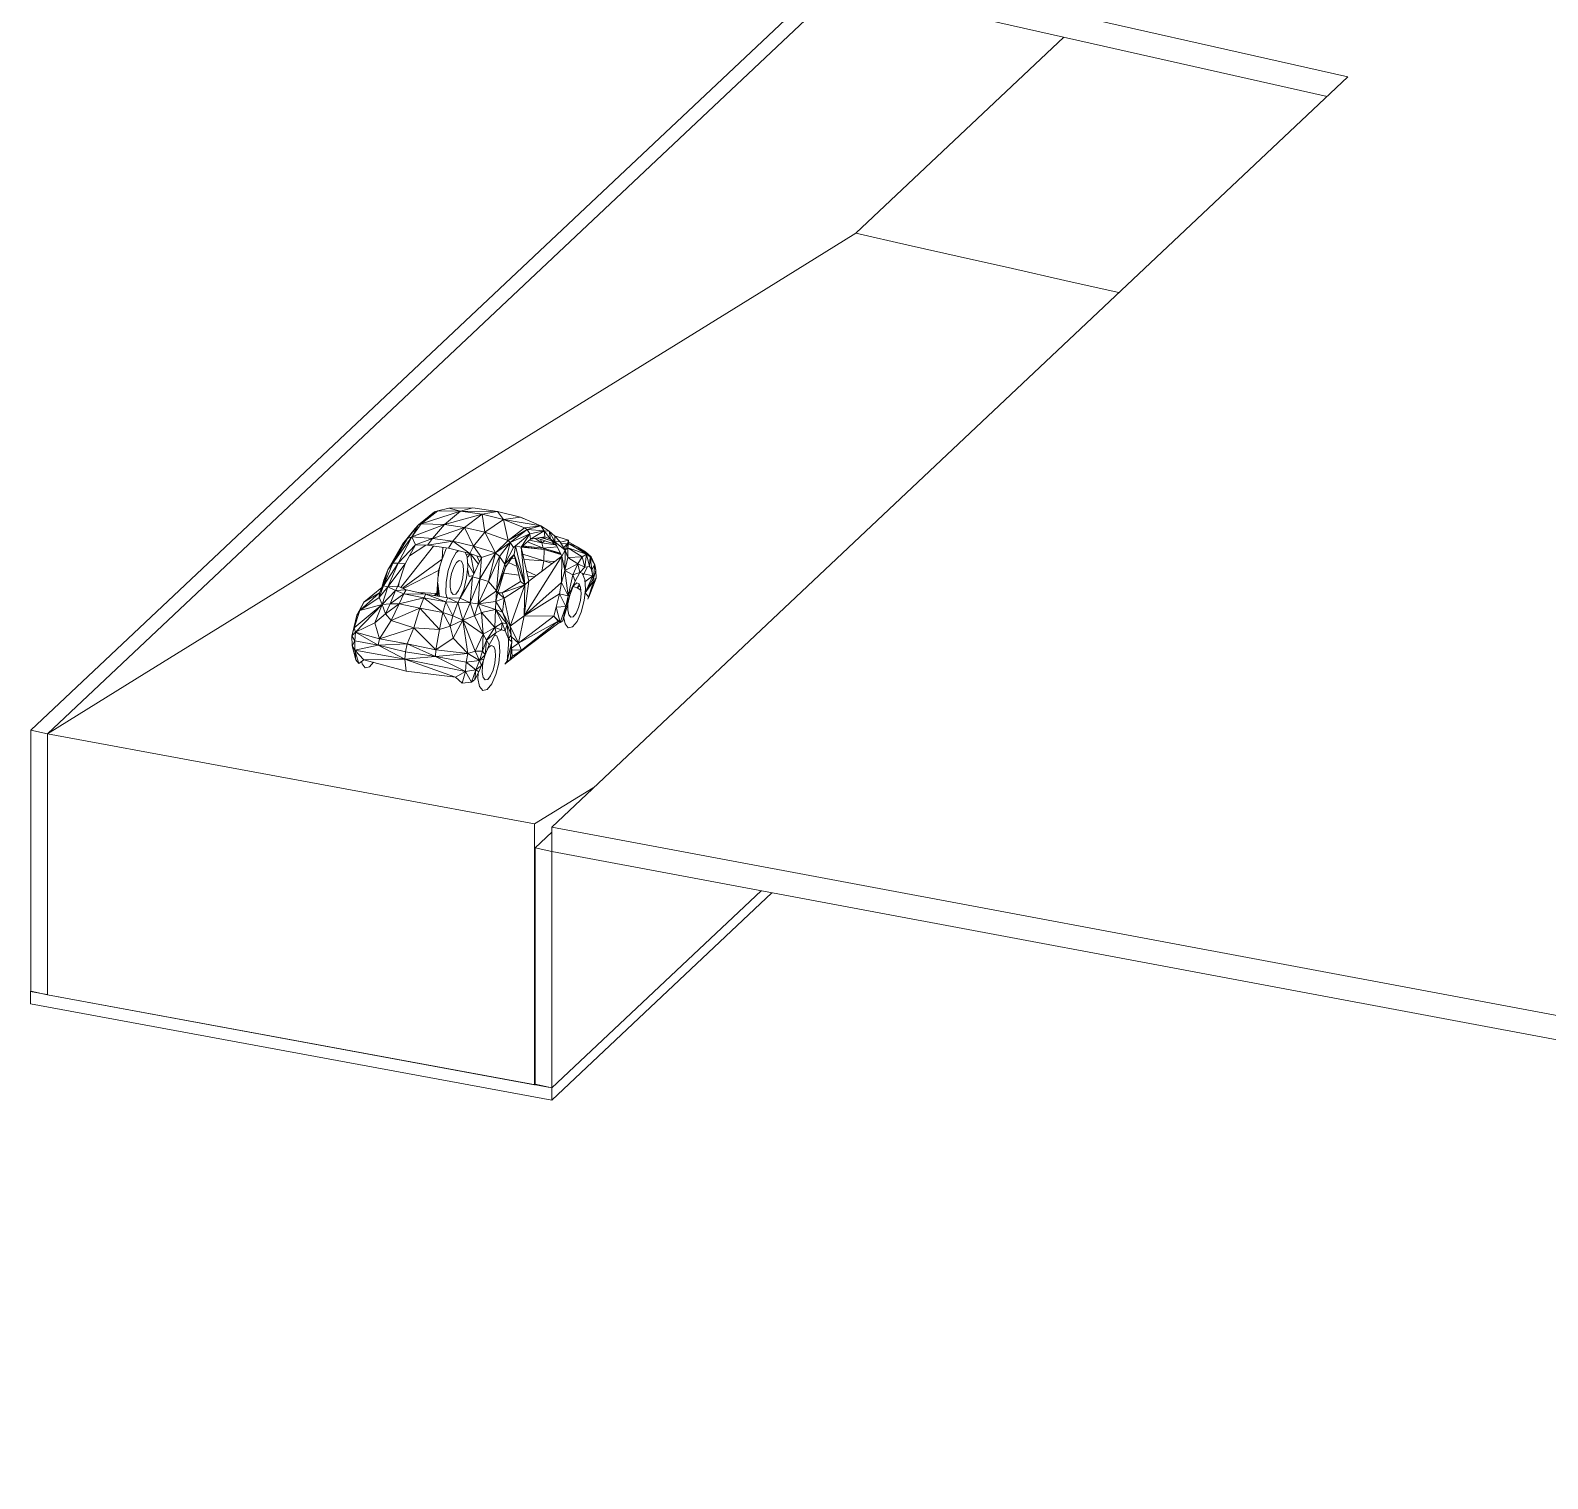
# Model space of a CAD drawing. Header units: millimetres. Extents: x -37866 to 44733, y -22737 to 33386.
# Drawn here: x -37866 to -21357, y -22737 to -6977 of the extents above; entities that cross this region are included whole.
import ezdxf

# ---------------------------------------------------------------- set-up
doc = ezdxf.new("R2010")
doc.units = ezdxf.units.MM
for name, color, linetype, lineweight in [('A-DETL-GENF', 92, 'Continuous', 9), ('A-FLOR', 192, 'Continuous', 9), ('A-FLOR-LEVL', 51, 'Continuous', 9), ('A-WALL', 113, 'Continuous', 9), ('S-FNDN', 32, 'Continuous', 9)]:
    doc.layers.add(name, color=color, linetype=linetype, lineweight=lineweight)

# ---------------------------------------------------------------- blocks, each defined once
blk = doc.blocks.new('坡道 - 坡道-134946-_3D_')
at = {"layer": 'A-FLOR-LEVL'}
for p, q in [((-32380, -15612), (-37680, -14633)), ((-37680, -14633), (-37680, -17472)), ((-32380, -15612), (-31742, -15221)), ((-32380, -18452), (-32380, -15612)), ((-37680, -17472), (-32380, -18452)), ((-32374, -18445), (-32380, -18452))]:
    blk.add_line(p, q, dxfattribs=at)
for points in [[(-28884, -9185, 0), (-29861, -9789, 0), (-30839, -10394, 0), (-31816, -10999, 0), (-32793, -11604, 0), (-33771, -12209, 0), (-34748, -12815, 0), (-35725, -13420, 0), (-36703, -14026, 0), (-37680, -14633, 0)], [(-26022, -9831, 0), (-26043, -9826, 0), (-26612, -9698, 0), (-27180, -9570, 0), (-27748, -9441, 0), (-28316, -9313, 0), (-28884, -9185, 0)]]:
    blk.add_polyline3d(points, dxfattribs=at)
blk = doc.blocks.new('RPC Beetle - RPC Beetle-255164-_3D_')
at = {"layer": 'A-DETL-GENF'}
for p, q in [((-33644, -12357), (-33469, -12216)), ((-33615, -12345), (-33434, -12207)), ((-33186, -12209), (-33615, -12345)), ((-33615, -12345), (-33469, -12216)), ((-33434, -12207), (-33469, -12216)), ((-33434, -12207), (-33312, -12176)), ((-33186, -12209), (-33434, -12207)), ((-33360, -12354), (-33186, -12209)), ((-33053, -12174), (-33312, -12176)), ((-33186, -12209), (-33312, -12176)), ((-33186, -12209), (-33053, -12174)), ((-32949, -12240), (-33186, -12209)), ((-32782, -12214), (-33186, -12209)), ((-32782, -12214), (-33053, -12174)), ((-32949, -12240), (-32782, -12214)), ((-32782, -12214), (-32532, -12275)), ((-32782, -12214), (-32718, -12299)), ((-33644, -12357), (-33818, -12569)), ((-33762, -12508), (-33644, -12357)), ((-33717, -12487), (-33615, -12345)), ((-33360, -12354), (-33717, -12487)), ((-33717, -12487), (-33644, -12357)), ((-33644, -12357), (-33681, -12398)), ((-33615, -12345), (-33644, -12357)), ((-33360, -12354), (-33615, -12345)), ((-33489, -12505), (-33360, -12354)), ((-32949, -12240), (-33360, -12354)), ((-33142, -12386), (-33360, -12354)), ((-33142, -12386), (-32949, -12240)), ((-32949, -12240), (-32923, -12438)), ((-32949, -12240), (-32718, -12299)), ((-32923, -12438), (-32718, -12299)), ((-32718, -12299), (-32532, -12275)), ((-32718, -12299), (-32669, -12528)), ((-32718, -12299), (-32490, -12389)), ((-32718, -12299), (-32311, -12369)), ((-32532, -12275), (-32408, -12330)), ((-32532, -12275), (-32311, -12369)), ((-32532, -12275), (-32503, -12287)), ((-32490, -12389), (-32311, -12369)), ((-32461, -12410), (-32311, -12369)), ((-32311, -12369), (-32220, -12425)), ((-32311, -12369), (-32274, -12423)), ((-33762, -12508), (-33976, -12848)), ((-33717, -12487), (-33922, -12775)), ((-33762, -12508), (-33922, -12775)), ((-33865, -12775), (-33717, -12487)), ((-33818, -12569), (-33681, -12398)), ((-33762, -12508), (-33818, -12569)), ((-33717, -12487), (-33762, -12508)), ((-33489, -12505), (-33717, -12487)), ((-33677, -12575), (-33717, -12487)), ((-33489, -12505), (-33677, -12575)), ((-33545, -12580), (-33489, -12505)), ((-33271, -12537), (-33545, -12580)), ((-33142, -12386), (-33489, -12505)), ((-33271, -12537), (-33489, -12505)), ((-33316, -12611), (-33271, -12537)), ((-33271, -12537), (-33142, -12386)), ((-33271, -12537), (-33085, -12668)), ((-33271, -12537), (-33046, -12591)), ((-33142, -12386), (-33046, -12591)), ((-33142, -12386), (-32923, -12438)), ((-33046, -12591), (-32923, -12438)), ((-32923, -12438), (-32806, -12663)), ((-32923, -12438), (-32669, -12528)), ((-32806, -12663), (-32669, -12528)), ((-32669, -12528), (-32490, -12389)), ((-32669, -12528), (-32461, -12410)), ((-32669, -12528), (-32644, -12550)), ((-32644, -12550), (-32461, -12410)), ((-32644, -12550), (-32433, -12455)), ((-32433, -12455), (-32587, -12585)), ((-32526, -12599), (-32433, -12455)), ((-32526, -12599), (-32423, -12514)), ((-32490, -12389), (-32461, -12410)), ((-32461, -12410), (-32433, -12455)), ((-32461, -12410), (-32274, -12423)), ((-32287, -12612), (-32456, -12541)), ((-32301, -12554), (-32434, -12523)), ((-32433, -12455), (-32274, -12423)), ((-32423, -12514), (-32433, -12455)), ((-32423, -12514), (-32274, -12423)), ((-32423, -12514), (-32268, -12488)), ((-32301, -12554), (-32373, -12506)), ((-32351, -12502), (-32172, -12566)), ((-32301, -12554), (-32317, -12514)), ((-32315, -12496), (-32193, -12530)), ((-32307, -12495), (-32193, -12530)), ((-32301, -12554), (-32270, -12531)), ((-32289, -12492), (-32262, -12509)), ((-32268, -12488), (-32274, -12423)), ((-32274, -12423), (-32220, -12425)), ((-32274, -12423), (-32206, -12512)), ((-32268, -12488), (-32206, -12512)), ((-32220, -12425), (-32159, -12482)), ((-32220, -12425), (-32206, -12512)), ((-32220, -12425), (-32161, -12544)), ((-32206, -12512), (-32161, -12544)), ((-32160, -12545), (-32193, -12530)), ((-32172, -12566), (-32193, -12530)), ((-32154, -12558), (-32193, -12530)), ((-32162, -12479), (-32011, -12526)), ((-32162, -12479), (-32011, -12526)), ((-32159, -12482), (-32161, -12544)), ((-32161, -12544), (-32104, -12540)), ((-32161, -12544), (-32083, -12698)), ((-32161, -12544), (-32046, -12632)), ((-32159, -12482), (-32104, -12540)), ((-32104, -12540), (-32046, -12632)), ((-32099, -12548), (-32011, -12526)), ((-32011, -12526), (-32021, -12560)), ((-32011, -12526), (-32011, -12560)), ((-32011, -12543), (-31915, -12598)), ((-33818, -12569), (-33976, -12848)), ((-33677, -12575), (-33865, -12775)), ((-33479, -12589), (-33834, -13038)), ((-33677, -12575), (-33789, -12781)), ((-33742, -12695), (-33565, -12579)), ((-33545, -12580), (-33677, -12575)), ((-33316, -12611), (-33545, -12580)), ((-33379, -12602), (-33387, -12733)), ((-33338, -12608), (-33387, -12733)), ((-33342, -12619), (-33337, -12608)), ((-33316, -12611), (-33085, -12668)), ((-33232, -12658), (-33280, -12741)), ((-33205, -12638), (-33232, -12658)), ((-33114, -12705), (-33134, -12656)), ((-33127, -12658), (-33131, -12664)), ((-33076, -12674), (-33124, -12679)), ((-33106, -12810), (-33114, -12705)), ((-33076, -12674), (-33113, -12713)), ((-33085, -12668), (-33046, -12591)), ((-33085, -12668), (-32957, -12714)), ((-33076, -12674), (-33076, -12671)), ((-33073, -12672), (-33076, -12674)), ((-32991, -12787), (-33076, -12674)), ((-33038, -12884), (-33076, -12674)), ((-33046, -12591), (-32957, -12714)), ((-33046, -12591), (-32806, -12663)), ((-32978, -12759), (-33010, -12695)), ((-32975, -12946), (-32806, -12663)), ((-32957, -12714), (-32806, -12663)), ((-32806, -12663), (-32882, -12975)), ((-32763, -12701), (-32882, -12975)), ((-32806, -12663), (-32644, -12550)), ((-32806, -12663), (-32763, -12701)), ((-32763, -12701), (-32796, -13076)), ((-32763, -12701), (-32644, -12550)), ((-32763, -12701), (-32705, -12784)), ((-32644, -12550), (-32705, -12784)), ((-32705, -12784), (-32610, -12605)), ((-32705, -12784), (-32601, -12679)), ((-32697, -12820), (-32601, -12679)), ((-32644, -12550), (-32610, -12605)), ((-32610, -12605), (-32587, -12585)), ((-32601, -12679), (-32587, -12585)), ((-32601, -12679), (-32532, -12976)), ((-32601, -12679), (-32485, -13009)), ((-32526, -12599), (-32587, -12585)), ((-32485, -13009), (-32587, -12585)), ((-32526, -12599), (-32441, -12971)), ((-32275, -12626), (-32526, -12599)), ((-32526, -12599), (-32485, -13009)), ((-32275, -12626), (-32520, -12594)), ((-32287, -12612), (-32512, -12587)), ((-32280, -12751), (-32508, -12676)), ((-32083, -12698), (-32493, -13348)), ((-32441, -12971), (-32083, -12698)), ((-32301, -12554), (-32287, -12612)), ((-32301, -12554), (-32152, -12577)), ((-32287, -12612), (-32135, -12596)), ((-32287, -12612), (-32275, -12626)), ((-32287, -12612), (-32099, -12666)), ((-32280, -12751), (-32275, -12626)), ((-32275, -12626), (-32096, -12674)), ((-32275, -12626), (-32093, -12679)), ((-32172, -12566), (-32142, -12582)), ((-32090, -12563), (-32021, -12560)), ((-32083, -12698), (-32086, -12984)), ((-32046, -12632), (-32083, -12698)), ((-32083, -12698), (-32050, -12853)), ((-32021, -12560), (-32063, -12605)), ((-32046, -12632), (-32050, -12853)), ((-32047, -12632), (-32046, -12632)), ((-32021, -12560), (-32046, -12632)), ((-32019, -12608), (-32046, -12632)), ((-32046, -12632), (-32019, -12714)), ((-32011, -12560), (-32021, -12560)), ((-32021, -12560), (-32019, -12608)), ((-32011, -12560), (-32019, -12608)), ((-32019, -12608), (-32019, -12714)), ((-32019, -12608), (-31816, -12676)), ((-32019, -12608), (-31861, -12706)), ((-32019, -12714), (-31861, -12706)), ((-32011, -12558), (-32011, -12560)), ((-32011, -12560), (-31915, -12598)), ((-32011, -12560), (-31816, -12676)), ((-31827, -12651), (-31915, -12598)), ((-31915, -12598), (-31766, -12706)), ((-31915, -12598), (-31816, -12676)), ((-31915, -12598), (-31774, -12707)), ((-31861, -12706), (-31910, -12783)), ((-31816, -12676), (-31861, -12706)), ((-31861, -12706), (-31833, -12820)), ((-31816, -12676), (-31833, -12820)), ((-31827, -12651), (-31766, -12706)), ((-31816, -12676), (-31774, -12707)), ((-31816, -12676), (-31784, -12811)), ((-31774, -12707), (-31784, -12811)), ((-31766, -12706), (-31774, -12707)), ((-31774, -12707), (-31725, -12793)), ((-31774, -12707), (-31758, -12844)), ((-31766, -12706), (-31725, -12793)), ((-33865, -12775), (-34025, -13020)), ((-34025, -13020), (-33922, -12775)), ((-34025, -13020), (-33976, -12848)), ((-33976, -12848), (-34020, -12958)), ((-33865, -12775), (-33977, -13032)), ((-33789, -12781), (-33977, -13032)), ((-33922, -12775), (-33976, -12848)), ((-33865, -12775), (-33922, -12775)), ((-33868, -13024), (-33789, -12781)), ((-33789, -12781), (-33865, -12775)), ((-33818, -13046), (-33387, -12733)), ((-33807, -13051), (-33425, -12855)), ((-33425, -12855), (-33435, -13005)), ((-33430, -12928), (-33419, -12849)), ((-33427, -12878), (-33419, -12849)), ((-33425, -12855), (-33387, -12733)), ((-33419, -12849), (-33424, -12850)), ((-33419, -12849), (-33406, -12793)), ((-33319, -12856), (-33342, -12983)), ((-33280, -12741), (-33319, -12856)), ((-33260, -12817), (-33283, -12887)), ((-33230, -12766), (-33260, -12817)), ((-33200, -12744), (-33230, -12766)), ((-33174, -12754), (-33200, -12744)), ((-33158, -12795), (-33174, -12754)), ((-33161, -12936), (-33153, -12859)), ((-33153, -12859), (-33158, -12795)), ((-33119, -12936), (-33106, -12810)), ((-33041, -12891), (-33109, -12771)), ((-33092, -12919), (-33109, -12838)), ((-32957, -12714), (-33056, -12922)), ((-32957, -12714), (-32975, -12946)), ((-32705, -12784), (-32796, -13076)), ((-32697, -12820), (-32796, -13076)), ((-32697, -12820), (-32780, -13099)), ((-32705, -12784), (-32697, -12820)), ((-32570, -12812), (-32662, -12769)), ((-32590, -12726), (-32631, -12723)), ((-32280, -12751), (-32495, -12734)), ((-32361, -12910), (-32466, -12861)), ((-32300, -12864), (-32280, -12751)), ((-32280, -12751), (-32159, -12755)), ((-32280, -12751), (-32190, -12780)), ((-32050, -12853), (-32086, -12984)), ((-32019, -12714), (-32050, -12853)), ((-32050, -12853), (-31910, -12783)), ((-32050, -12853), (-31962, -12902)), ((-32050, -12853), (-32013, -13130)), ((-32019, -12714), (-31910, -12783)), ((-31910, -12783), (-31962, -12902)), ((-31962, -12902), (-31887, -12875)), ((-31939, -12971), (-31887, -12875)), ((-31910, -12783), (-31887, -12875)), ((-31910, -12783), (-31833, -12820)), ((-31887, -12875), (-31833, -12820)), ((-31887, -12875), (-31862, -12885)), ((-31804, -12815), (-31845, -12892)), ((-31833, -12820), (-31784, -12811)), ((-31758, -12844), (-31784, -12811)), ((-31766, -12834), (-31748, -12911)), ((-31725, -12793), (-31758, -12844)), ((-31741, -12951), (-31758, -12844)), ((-31725, -12793), (-31741, -12951)), ((-31713, -12856), (-31741, -12951)), ((-31725, -12793), (-31713, -12856)), ((-31719, -12823), (-31718, -12824)), ((-31718, -12824), (-31713, -12856)), ((-31714, -12854), (-31713, -12856)), ((-31711, -12937), (-31713, -12856)), ((-34042, -13041), (-34237, -13201)), ((-34071, -13148), (-34025, -13020)), ((-33977, -13032), (-34071, -13148)), ((-34025, -13020), (-34066, -13099)), ((-34066, -13099), (-34042, -13041)), ((-34020, -12958), (-34042, -13041)), ((-34025, -13020), (-34042, -13041)), ((-34040, -13226), (-33977, -13032)), ((-34025, -13020), (-34020, -12958)), ((-33977, -13032), (-34025, -13020)), ((-34006, -12933), (-34020, -12958)), ((-34020, -12958), (-34012, -12943)), ((-33868, -13024), (-33977, -13032)), ((-33893, -13072), (-33977, -13032)), ((-33893, -13072), (-33868, -13024)), ((-33776, -13064), (-33868, -13024)), ((-33855, -12984), (-33861, -13027)), ((-33442, -13104), (-33435, -13005)), ((-33434, -13133), (-33435, -13005)), ((-33415, -13136), (-33434, -12993)), ((-33342, -12983), (-33345, -13101)), ((-33297, -12965), (-33299, -13037)), ((-33299, -13037), (-33288, -13091)), ((-33283, -12887), (-33297, -12965)), ((-33208, -13074), (-33180, -13012)), ((-33188, -13155), (-33056, -12922)), ((-33180, -13012), (-33161, -12936)), ((-33151, -13060), (-33119, -12936)), ((-33049, -12909), (-33092, -12919)), ((-33056, -12922), (-33082, -13205)), ((-32975, -12946), (-33082, -13205)), ((-33056, -12922), (-32975, -12946)), ((-32975, -12946), (-32992, -13219)), ((-32992, -13219), (-32882, -12975)), ((-32975, -12946), (-32882, -12975)), ((-32882, -12975), (-32796, -13076)), ((-32734, -13097), (-32532, -12976)), ((-32734, -13097), (-32485, -13009)), ((-32549, -12904), (-32716, -12884)), ((-32711, -13154), (-32485, -13009)), ((-32644, -13461), (-32485, -13009)), ((-32532, -12976), (-32485, -13009)), ((-32441, -12971), (-32493, -13348)), ((-32493, -13348), (-32086, -12984)), ((-32485, -13009), (-32493, -13348)), ((-32441, -12971), (-32485, -13009)), ((-32380, -12925), (-32453, -12916)), ((-32110, -13108), (-32086, -12984)), ((-32086, -12984), (-32013, -13130)), ((-31962, -12902), (-32013, -13130)), ((-32013, -13130), (-31939, -12971)), ((-31996, -13124), (-31939, -12971)), ((-31962, -12902), (-31939, -12971)), ((-31962, -13031), (-31951, -13013)), ((-31961, -13030), (-31915, -13043)), ((-31951, -13013), (-31921, -12990)), ((-31921, -12990), (-31895, -13001)), ((-31915, -13043), (-31896, -13000)), ((-31915, -13043), (-31887, -13021)), ((-31895, -13001), (-31879, -13041)), ((-31879, -13041), (-31874, -13106)), ((-31862, -12885), (-31835, -12952)), ((-31861, -12886), (-31845, -12892)), ((-31859, -12893), (-31845, -12892)), ((-31852, -12908), (-31845, -12892)), ((-31845, -12892), (-31748, -12911)), ((-31835, -12952), (-31827, -13057)), ((-31833, -12978), (-31748, -12911)), ((-31830, -13098), (-31748, -12911)), ((-31830, -13098), (-31742, -12947)), ((-31830, -13098), (-31745, -12983)), ((-31801, -13168), (-31746, -12999)), ((-31790, -13144), (-31711, -12937)), ((-31790, -13144), (-31746, -12999)), ((-31748, -12911), (-31748, -12909)), ((-31711, -12937), (-31746, -12999)), ((-31746, -12999), (-31741, -12951)), ((-31711, -12937), (-31741, -12951)), ((-34313, -13341), (-34237, -13201)), ((-34066, -13099), (-34280, -13291)), ((-34071, -13148), (-34280, -13291)), ((-34280, -13291), (-34237, -13201)), ((-34066, -13099), (-34237, -13201)), ((-34071, -13148), (-34066, -13099)), ((-34040, -13226), (-34071, -13148)), ((-33893, -13072), (-34040, -13226)), ((-33953, -13216), (-33893, -13072)), ((-33804, -13109), (-33953, -13216)), ((-33776, -13064), (-33893, -13072)), ((-33804, -13109), (-33893, -13072)), ((-33804, -13109), (-33852, -13219)), ((-33584, -13152), (-33852, -13219)), ((-33776, -13064), (-33804, -13109)), ((-33563, -13112), (-33804, -13109)), ((-33584, -13152), (-33804, -13109)), ((-33563, -13112), (-33776, -13064)), ((-33442, -13104), (-33643, -13094)), ((-33627, -13265), (-33584, -13152)), ((-33563, -13112), (-33584, -13152)), ((-33584, -13152), (-33344, -13197)), ((-33584, -13152), (-33377, -13311)), ((-33563, -13112), (-33324, -13151)), ((-33563, -13112), (-33344, -13197)), ((-33473, -13127), (-33442, -13104)), ((-33442, -13104), (-33459, -13129)), ((-33442, -13104), (-33438, -13133)), ((-33416, -13136), (-33435, -13053)), ((-33344, -13197), (-33377, -13311)), ((-33345, -13101), (-33335, -13149)), ((-33324, -13151), (-33344, -13197)), ((-33344, -13197), (-33268, -13348)), ((-33344, -13197), (-33214, -13203)), ((-33324, -13151), (-33188, -13155)), ((-33324, -13151), (-33214, -13203)), ((-33288, -13091), (-33267, -13117)), ((-33268, -13348), (-33214, -13203)), ((-33238, -13111), (-33267, -13117)), ((-33238, -13111), (-33208, -13074)), ((-33214, -13203), (-33188, -13155)), ((-33214, -13203), (-33162, -13395)), ((-33214, -13203), (-33082, -13205)), ((-33192, -13155), (-33151, -13060)), ((-33188, -13155), (-33082, -13205)), ((-33162, -13395), (-33082, -13205)), ((-33082, -13205), (-33034, -13348)), ((-33082, -13205), (-32992, -13219)), ((-32992, -13219), (-32796, -13076)), ((-32992, -13219), (-32800, -13193)), ((-32800, -13193), (-32805, -13279)), ((-32796, -13076), (-32800, -13193)), ((-32780, -13099), (-32800, -13193)), ((-32800, -13193), (-32711, -13154)), ((-32800, -13193), (-32730, -13307)), ((-32796, -13076), (-32780, -13099)), ((-32780, -13099), (-32734, -13097)), ((-32780, -13099), (-32711, -13154)), ((-32734, -13097), (-32711, -13154)), ((-32711, -13154), (-32730, -13307)), ((-32711, -13154), (-32644, -13461)), ((-32493, -13348), (-32110, -13108)), ((-32110, -13108), (-32145, -13254)), ((-32110, -13108), (-32039, -13246)), ((-32110, -13108), (-32013, -13130)), ((-32039, -13246), (-31996, -13124)), ((-32039, -13246), (-32013, -13130)), ((-32025, -13247), (-31996, -13124)), ((-31996, -13124), (-32013, -13130)), ((-31915, -13043), (-31877, -13068)), ((-31882, -13182), (-31901, -13258)), ((-31874, -13106), (-31882, -13182)), ((-31840, -13182), (-31872, -13307)), ((-31827, -13057), (-31840, -13182)), ((-31831, -13097), (-31830, -13098)), ((-31830, -13098), (-31792, -13142)), ((-31790, -13144), (-31801, -13168)), ((-34280, -13291), (-34344, -13464)), ((-34313, -13341), (-34344, -13464)), ((-34040, -13226), (-34343, -13479)), ((-34343, -13479), (-34280, -13291)), ((-34040, -13226), (-34327, -13524)), ((-34280, -13291), (-34313, -13341)), ((-34040, -13226), (-34280, -13291)), ((-34119, -13425), (-34040, -13226)), ((-34001, -13326), (-34119, -13425)), ((-33953, -13216), (-34040, -13226)), ((-34001, -13326), (-34040, -13226)), ((-34001, -13326), (-33953, -13216)), ((-33852, -13219), (-34001, -13326)), ((-33942, -13397), (-34001, -13326)), ((-33852, -13219), (-33953, -13216)), ((-33852, -13219), (-33942, -13397)), ((-33627, -13265), (-33942, -13397)), ((-33627, -13265), (-33852, -13219)), ((-33695, -13480), (-33627, -13265)), ((-33627, -13265), (-33377, -13311)), ((-33627, -13265), (-33415, -13498)), ((-33377, -13311), (-33415, -13498)), ((-33377, -13311), (-33300, -13461)), ((-33377, -13311), (-33268, -13348)), ((-33300, -13461), (-33268, -13348)), ((-33268, -13348), (-33162, -13395)), ((-33162, -13395), (-33034, -13348)), ((-33034, -13348), (-32992, -13219)), ((-33034, -13348), (-32956, -13312)), ((-33034, -13348), (-32939, -13549)), ((-32992, -13219), (-32956, -13312)), ((-32992, -13219), (-32805, -13279)), ((-32956, -13312), (-32805, -13279)), ((-32956, -13312), (-32939, -13549)), ((-32956, -13312), (-32812, -13476)), ((-32805, -13279), (-32812, -13476)), ((-32805, -13279), (-32730, -13307)), ((-32805, -13279), (-32731, -13424)), ((-32805, -13279), (-32679, -13440)), ((-32730, -13307), (-32644, -13461)), ((-32730, -13307), (-32679, -13440)), ((-32730, -13307), (-32635, -13554)), ((-32644, -13461), (-32493, -13348)), ((-32555, -13646), (-32493, -13348)), ((-32555, -13646), (-32169, -13350)), ((-32169, -13350), (-32493, -13348)), ((-32169, -13350), (-32145, -13254)), ((-32169, -13350), (-32122, -13405)), ((-32169, -13350), (-32102, -13422)), ((-32145, -13254), (-32039, -13246)), ((-32102, -13422), (-32145, -13254)), ((-32102, -13422), (-32039, -13246)), ((-32072, -13404), (-32039, -13246)), ((-32072, -13404), (-32025, -13247)), ((-32048, -13436), (-32062, -13369)), ((-32025, -13247), (-32039, -13246)), ((-32020, -13284), (-32018, -13217)), ((-32009, -13337), (-32020, -13284)), ((-31987, -13363), (-32009, -13337)), ((-31959, -13357), (-31987, -13363)), ((-31959, -13357), (-31928, -13320)), ((-31901, -13258), (-31928, -13320)), ((-31872, -13307), (-31916, -13408)), ((-34368, -13566), (-34344, -13464)), ((-34343, -13479), (-34368, -13566)), ((-34327, -13524), (-34368, -13566)), ((-34343, -13479), (-34344, -13464)), ((-34327, -13524), (-34343, -13479)), ((-34334, -13620), (-34327, -13524)), ((-34119, -13425), (-34327, -13524)), ((-34083, -13668), (-34327, -13524)), ((-34067, -13599), (-34327, -13524)), ((-34067, -13599), (-34119, -13425)), ((-34067, -13599), (-33942, -13397)), ((-33695, -13480), (-34067, -13599)), ((-33695, -13480), (-33942, -13397)), ((-33768, -13654), (-33695, -13480)), ((-33695, -13480), (-33456, -13717)), ((-33695, -13480), (-33415, -13498)), ((-33456, -13717), (-33415, -13498)), ((-33415, -13498), (-33300, -13461)), ((-33300, -13461), (-33162, -13395)), ((-33300, -13461), (-33265, -13590)), ((-33265, -13590), (-33162, -13395)), ((-33162, -13395), (-33108, -13759)), ((-33162, -13395), (-33028, -13732)), ((-33162, -13395), (-32939, -13549)), ((-32939, -13549), (-32812, -13476)), ((-32904, -13613), (-32812, -13476)), ((-32904, -13613), (-32797, -13531)), ((-32874, -13662), (-32797, -13531)), ((-32812, -13476), (-32731, -13424)), ((-32812, -13476), (-32797, -13531)), ((-32812, -13476), (-32739, -13501)), ((-32797, -13531), (-32739, -13501)), ((-32739, -13501), (-32731, -13424)), ((-32739, -13501), (-32701, -13512)), ((-32731, -13424), (-32701, -13512)), ((-32731, -13424), (-32679, -13440)), ((-32701, -13512), (-32679, -13440)), ((-32701, -13512), (-32665, -13599)), ((-32665, -13599), (-32679, -13440)), ((-32679, -13440), (-32635, -13554)), ((-32644, -13463), (-32644, -13461)), ((-32644, -13461), (-32627, -13630)), ((-32644, -13461), (-32555, -13646)), ((-32644, -13461), (-32635, -13554)), ((-32555, -13646), (-32122, -13405)), ((-32547, -13749), (-32129, -13436)), ((-32122, -13405), (-32524, -13721)), ((-32129, -13436), (-32524, -13721)), ((-32129, -13436), (-32122, -13405)), ((-32129, -13436), (-32102, -13422)), ((-32122, -13405), (-32102, -13422)), ((-32072, -13404), (-32102, -13422)), ((-32013, -13478), (-32048, -13436)), ((-31966, -13469), (-32013, -13478)), ((-31966, -13469), (-31916, -13408)), ((-34364, -13675), (-34368, -13566)), ((-34334, -13620), (-34368, -13566)), ((-34334, -13620), (-34364, -13675)), ((-34324, -13826), (-34364, -13675)), ((-34334, -13722), (-34364, -13675)), ((-34083, -13668), (-34334, -13620)), ((-34334, -13722), (-34334, -13620)), ((-34083, -13668), (-34334, -13722)), ((-34083, -13668), (-34067, -13599)), ((-33768, -13654), (-34083, -13668)), ((-33783, -13739), (-34083, -13668)), ((-33790, -13819), (-34083, -13668)), ((-33768, -13654), (-34067, -13599)), ((-33783, -13739), (-33768, -13654)), ((-33768, -13654), (-33459, -13789)), ((-33768, -13654), (-33456, -13717)), ((-33456, -13717), (-33265, -13590)), ((-33265, -13590), (-33108, -13759)), ((-33028, -13732), (-32939, -13549)), ((-32939, -13549), (-32945, -13734)), ((-32904, -13613), (-32945, -13734)), ((-32939, -13549), (-32904, -13613)), ((-32904, -13613), (-32917, -13773)), ((-32917, -13773), (-32874, -13662)), ((-32904, -13613), (-32874, -13662)), ((-32898, -13724), (-32881, -13694)), ((-32881, -13694), (-32851, -13672)), ((-32851, -13672), (-32825, -13682)), ((-32825, -13682), (-32808, -13723)), ((-32813, -13558), (-32792, -13566)), ((-32792, -13566), (-32765, -13633)), ((-32765, -13633), (-32757, -13738)), ((-32677, -13841), (-32627, -13630)), ((-32677, -13841), (-32662, -13661)), ((-32665, -13599), (-32635, -13554)), ((-32662, -13661), (-32665, -13599)), ((-32665, -13599), (-32627, -13630)), ((-32646, -13824), (-32627, -13630)), ((-32635, -13554), (-32627, -13630)), ((-32632, -13578), (-32555, -13646)), ((-32632, -13680), (-32625, -13790)), ((-32631, -13699), (-32555, -13646)), ((-32555, -13646), (-32524, -13721)), ((-33790, -13819), (-34334, -13722)), ((-34334, -13722), (-34237, -13825)), ((-34334, -13722), (-34292, -13865)), ((-34334, -13722), (-34324, -13826)), ((-34292, -13865), (-34324, -13826)), ((-34237, -13825), (-34292, -13865)), ((-34263, -13843), (-34257, -13870)), ((-33790, -13819), (-34237, -13825)), ((-33778, -13950), (-34237, -13825)), ((-34175, -13903), (-34134, -13853)), ((-33783, -13739), (-33790, -13819)), ((-33790, -13819), (-33459, -13789)), ((-33778, -13950), (-33790, -13819)), ((-33790, -13819), (-33130, -13954)), ((-33790, -13819), (-33241, -14017)), ((-33783, -13739), (-33459, -13789)), ((-33459, -13789), (-33456, -13717)), ((-33459, -13789), (-33108, -13759)), ((-33459, -13789), (-33130, -13954)), ((-33459, -13789), (-33123, -13853)), ((-33456, -13717), (-33108, -13759)), ((-33130, -13954), (-33123, -13853)), ((-33123, -13853), (-33108, -13759)), ((-33123, -13853), (-32981, -13833)), ((-33123, -13853), (-33019, -13934)), ((-33108, -13759), (-33028, -13732)), ((-33108, -13759), (-32981, -13833)), ((-33028, -13732), (-32981, -13833)), ((-33028, -13732), (-32945, -13734)), ((-33019, -13934), (-32981, -13833)), ((-32981, -13833), (-32945, -13734)), ((-32981, -13833), (-32917, -13773)), ((-32981, -13833), (-32933, -13818)), ((-32981, -13833), (-32959, -13888)), ((-32959, -13888), (-32933, -13818)), ((-32948, -13893), (-32936, -13825)), ((-32945, -13734), (-32917, -13773)), ((-32933, -13818), (-32917, -13773)), ((-32812, -13864), (-32831, -13940)), ((-32804, -13787), (-32812, -13864)), ((-32808, -13723), (-32804, -13787)), ((-32770, -13864), (-32802, -13988)), ((-32757, -13738), (-32770, -13864)), ((-32702, -13873), (-32646, -13824)), ((-32702, -13873), (-32677, -13841)), ((-32677, -13852), (-32702, -13873)), ((-32677, -13852), (-32646, -13824)), ((-32677, -13841), (-32646, -13824)), ((-32677, -13852), (-32646, -13826)), ((-32646, -13826), (-32547, -13749)), ((-32625, -13790), (-32646, -13824)), ((-32646, -13826), (-32625, -13790)), ((-32646, -13814), (-32646, -13824)), ((-32630, -13719), (-32524, -13721)), ((-32629, -13795), (-32625, -13790)), ((-32626, -13789), (-32625, -13790)), ((-32625, -13790), (-32524, -13721)), ((-32625, -13790), (-32547, -13749)), ((-32547, -13749), (-32524, -13721)), ((-34257, -13870), (-34222, -13913)), ((-34175, -13903), (-34222, -13913)), ((-33778, -13950), (-33241, -14017)), ((-33130, -13954), (-33241, -14017)), ((-33241, -14017), (-33169, -14081)), ((-33130, -13954), (-33169, -14081)), ((-33130, -13954), (-33019, -13934)), ((-33130, -13954), (-33068, -14068)), ((-33068, -14068), (-33019, -13934)), ((-33031, -14042), (-33019, -13934)), ((-33031, -14042), (-32985, -13957)), ((-33019, -13934), (-32959, -13888)), ((-33019, -13934), (-32985, -13957)), ((-32996, -14029), (-32994, -13974)), ((-32978, -14117), (-32996, -14029)), ((-32985, -13957), (-32959, -13888)), ((-32950, -13965), (-32948, -13893)), ((-32939, -14019), (-32950, -13965)), ((-32917, -14045), (-32939, -14019)), ((-32889, -14039), (-32858, -14001)), ((-32831, -13940), (-32858, -14001)), ((-32802, -13988), (-32846, -14089)), ((-33169, -14081), (-33068, -14068)), ((-33068, -14068), (-33031, -14042)), ((-32943, -14160), (-32978, -14117)), ((-32896, -14150), (-32943, -14160)), ((-32889, -14039), (-32917, -14045)), ((-32896, -14150), (-32846, -14089))]:
    blk.add_line(p, q, dxfattribs=at)

msp = doc.modelspace()

# ---------------------------------------------------------------- linework, layer by layer
at = {"layer": 'A-FLOR'}
for p, q in [((-28829, -6287), (-23530, -7484)), ((-23758, -7698), (-28823, -6554)), ((-23530, -7484), (-32194, -15647)), ((-32194, -15647), (4227, -22471)), ((-32194, -15647), (-32194, -15913)), ((4227, -22737), (-32194, -15913))]:
    msp.add_line(p, q, dxfattribs=at)
at = {"layer": 'A-WALL'}
for p, q in [((-37860, -14592), (-21822, 518)), ((-21679, 443), (-37680, -14633)), ((-28884, -9185), (-26620, -7052)), ((-37860, -17431), (-37860, -14592)), ((-37860, -14592), (-37680, -14633)), ((-37680, -14633), (-37680, -17472)), ((-32374, -15872), (-32194, -15703)), ((-32374, -18445), (-32374, -15872)), ((-32194, -15913), (-32374, -15872)), ((-32194, -15913), (-32194, -18486)), ((-32194, -18486), (-29916, -16340)), ((-37680, -17472), (-37860, -17431)), ((-32194, -18486), (-32374, -18445))]:
    msp.add_line(p, q, dxfattribs=at)
at = {"layer": 'S-FNDN'}
for p, q in [((-29799, -16362), (-32194, -18619)), ((-37860, -17431), (-37866, -17437)), ((-37866, -17437), (-37688, -17470)), ((-37866, -17437), (-37866, -17570)), ((-37680, -17472), (-32194, -18486)), ((-32194, -18619), (-37866, -17570)), ((-32194, -18486), (-32194, -18619))]:
    msp.add_line(p, q, dxfattribs=at)

# ---------------------------------------------------------------- block references
at = {"layer": 'A-DETL-GENF'}
msp.add_blockref('RPC Beetle - RPC Beetle-255164-_3D_', (0, 0), dxfattribs=at)
at = {"layer": 'A-FLOR-LEVL'}
msp.add_blockref('坡道 - 坡道-134946-_3D_', (0, 0), dxfattribs=at)

doc.saveas('drawing.dxf')
